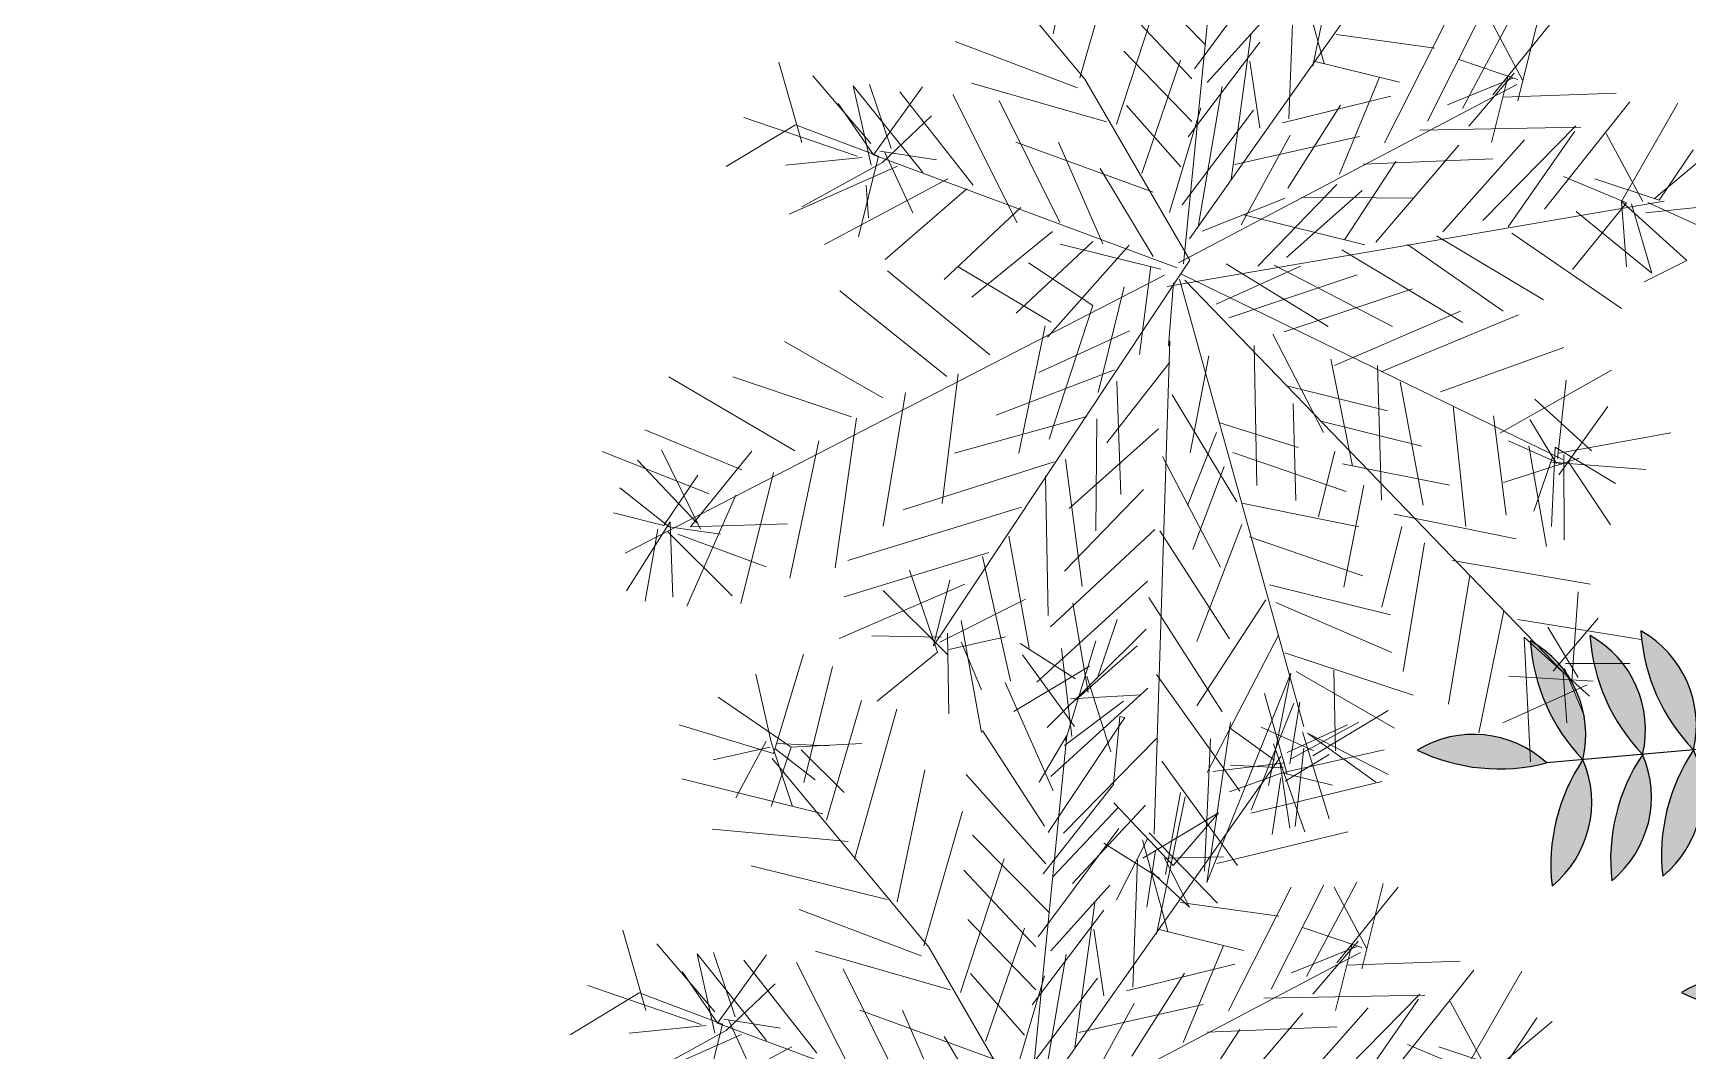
# Model space of a CAD drawing. Header units: millimetres. Extents: x -176651 to 388869, y -469666 to 486614.
# Drawn here: x 244488 to 248500, y 124446 to 126914 of the extents above; entities that cross this region are included whole.
import ezdxf

# ---------------------------------------------------------------- set-up
doc = ezdxf.new("R2010")
doc.units = ezdxf.units.MM
doc.layers.get('Defpoints').update_dxf_attribs({"color": 252})
doc.layers.add('A- FURNITURE', color=252, linetype='Continuous', lineweight=0)
doc.layers.add('ad-Road', color=8, linetype='Continuous')
doc.layers.add('ad-Road Hatch', color=8, linetype='Continuous')

# ---------------------------------------------------------------- blocks, each defined once
blk = doc.blocks.new('A$C4fb60e89')
at = {"layer": 'ad-Road Hatch', "ltscale": 5, "transparency": 33554687}
h = blk.add_hatch(dxfattribs=at)
h.set_pattern_fill('AR-HBONE', color=256, scale=15)
h.set_pattern_definition([(45, (-193247.7, -428758.8), (0, 2155.2615), [4572, -1524]), (135, (-192170.1, -427681.1), (2e-13, 2155.2615), [4572, -1524])])
h.paths.add_polyline_path([(175594.5, -250241), (169177.9, -249341.1), (167473.5, -249057.1), (167473.5, -138693.9), (101313.5, -138693.9), (101313.5, -199953.9), (101307.7, -237994.6), (101040.4, -268291), (101007.7, -280967.7), (101066.4, -293683.6), (101242.5, -311127.2), (100909.9, -319343.6), (100949.1, -333937.5), (100668.7, -366959.6), (100727.3, -390982.9), (100668.7, -404585.6), (100538.2, -420418.5), (100466.5, -428758.8), (92426.2, -427265.5), (92163.5, -427209.5), (92163.5, -321453.9), (24803.5, -321453.9), (24803.5, -412960.5), (15653.5, -411028.6), (15653.5, -321452.2), (-19535.1, -321452.2), (-34427.5, -319476.7), (-65207.4, -315394.6), (-171770.1, -301268.1), (-185853.9, -298333.1), (-193247.7, -296831.5), (-193244, -292907.6), (-191913.8, -285219.4), (-191838.8, -284678.8), (-183397.4, -286393.2), (-169722.9, -289242.8), (-53141.2, -304697.5), (-18730.1, -309262.2), (15653.3, -309262.2), (15653.5, 703.4), (24803.5, 1114.6), (24803.5, -129543.9), (92163.5, -129543.9), (92163.5, 15133.3), (101313.5, 17712.8), (101313.5, -129543.9), (167473.5, -129543.9), (167473.5, 35551.6), (175738, 37855), (175848.8, 28595.3), (175835.8, 25947.4), (175777.1, 14040.5), (175855.3, 2315.8), (175659.7, -18036.1), (175731.4, -34038.6), (175718.4, -46839.2), (175672.7, -63402.4), (175816.2, -82071.9), (175542.3, -106356), (175490.2, -124640.8), (175574.9, -145018.8), (175731.4, -168892), (175796.6, -181268.8), (175796.6, -192667.4), (175744.5, -208200.3), (175829.2, -223276.8), (175887.9, -234871.1)])
h.paths.add_polyline_path([(24803.5, -309263.9), (92163.5, -309263.9), (92163.5, -138693.9), (24803.5, -138693.9)], flags=16)
blk = doc.blocks.new('etgetg')
at = {"color": 4, "transparency": 33554546}
for p, q in [((260796.1974, 1945748.1435, 129.9135), (260795.9512, 1945748.6841, 129.9135)), ((260796.1523, 1945748.2695, 129.9135), (260796.3006, 1945748.5614, 129.9135)), ((260796.3104, 1945747.6484, 129.9135), (260796.6551, 1945748.5512, 129.9135)), ((260796.1864, 1945748.1497, 129.9135), (260796.3628, 1945748.4403, 129.9135)), ((260795.4947, 1945748.175, 129.9135), (260795.4925, 1945748.3779, 129.9135)), ((260796.341, 1945747.7033, 129.9135), (260797.1425, 1945748.3659, 129.9135)), ((260796.5017, 1945748.1468, 129.9135), (260796.3713, 1945748.378, 129.9135)), ((260795.6559, 1945748.1284, 129.9135), (260795.5633, 1945748.324, 129.9135)), ((260796.7387, 1945748.0291, 129.9135), (260796.8931, 1945748.3321, 129.9135)), ((260795.6424, 1945748.0783, 129.9135), (260795.6512, 1945748.275, 129.9135)), ((260795.7585, 1945748.028, 129.9135), (260795.6512, 1945748.275, 129.9135)), ((260796.1742, 1945748.1277, 129.9135), (260795.9177, 1945748.3138, 129.9135)), ((260796.2425, 1945748.0176, 129.9135), (260796.4298, 1945748.3021, 129.9135)), ((260796.4479, 1945748.076, 129.9135), (260796.3284, 1945748.301, 129.9135)), ((260796.7171, 1945748.3005, 129.9135), (260796.4601, 1945748.098, 129.9135)), ((260795.375, 1945748.2705, 129.9135), (260795.6156, 1945748.1076, 129.9135)), ((260795.6547, 1945748.1003, 129.9135), (260795.6047, 1945748.2433, 129.9135)), ((260795.6999, 1945748.1039, 129.9135), (260795.6903, 1945748.2677, 129.9135)), ((260796.7668, 1945748.0279, 129.9135), (260796.7659, 1945748.2589, 129.9135)), ((260795.491, 1945748.2202, 129.9135), (260795.3027, 1945748.1667, 129.9135)), ((260795.6657, 1945748.0941, 129.9135), (260795.491, 1945748.2202, 129.9135)), ((260795.6547, 1945748.1003, 129.9135), (260795.8125, 1945748.2284, 129.9135)), ((260795.7563, 1945748.2309, 129.9135), (260795.8684, 1945747.9667, 129.9135)), ((260795.9298, 1945748.2062, 129.9135), (260796.2205, 1945748.0298, 129.9135)), ((260796.7414, 1945748.2149, 129.9135), (260796.6493, 1945747.9205, 129.9135)), ((260795.6705, 1945748.077, 129.9135), (260795.8149, 1945748.155, 129.9135)), ((260795.9477, 1945747.8505, 129.9135), (260795.8785, 1945748.1916, 129.9135)), ((260796.4209, 1945747.9758, 129.9135), (260796.3062, 1945748.1837, 129.9135)), ((260796.4809, 1945748.0576, 129.9135), (260796.6607, 1945748.1735, 129.9135)), ((260795.6266, 1945748.1015, 129.9135), (260795.442, 1945748.1323, 129.9135)), ((260795.9835, 1945748.1475, 129.9135), (260796.0479, 1945747.8235, 129.9135)), ((260796.3275, 1945747.6532, 129.9135), (260796.1974, 1945748.1435, 129.9135)), ((260796.2704, 1945747.8868, 129.9135), (260796.4333, 1945748.1273, 129.9135)), ((260796.4025, 1945747.9428, 129.9135), (260796.63, 1945748.1185, 129.9135)), ((260796.4756, 1945747.8156, 129.9135), (260796.6142, 1945748.1418, 129.9135)), ((260795.4541, 1945748.0247, 129.9135), (260795.6705, 1945748.077, 129.9135)), ((260795.6657, 1945748.0941, 129.9135), (260795.5676, 1945747.9183, 129.9135)), ((260796.2933, 1945747.6435, 129.9135), (260795.6547, 1945748.1003, 129.9135)), ((260795.6718, 1945748.1051, 129.9135), (260795.7988, 1945748.0487, 129.9135)), ((260795.6828, 1945748.099, 129.9135), (260795.7095, 1945747.9401, 129.9135)), ((260796.576, 1945747.9181, 129.9135), (260796.5946, 1945748.0807, 129.9135)), ((260797.0357, 1945747.9933, 129.9135), (260796.8146, 1945748.0877, 129.9135)), ((260795.7035, 1945748.0586, 129.9135), (260795.4199, 1945748.015, 129.9135)), ((260795.6179, 1945748.0343, 129.9135), (260795.6031, 1945747.9561, 129.9135)), ((260795.9956, 1945748.0399, 129.9135), (260796.285, 1945747.8354, 129.9135)), ((260796.3657, 1945747.8769, 129.9135), (260796.278, 1945748.0554, 129.9135)), ((260796.5138, 1945748.0392, 129.9135), (260796.3704, 1945747.7302, 129.9135)), ((260796.7448, 1945748.0401, 129.9135), (260796.9317, 1945747.936, 129.9135)), ((260797.0834, 1945748.0531, 129.9135), (260796.8582, 1945747.8041, 129.9135)), ((260796.9719, 1945747.8272, 129.9135), (260797.1616, 1945748.0384, 129.9135)), ((260795.8134, 1945747.9974, 129.9135), (260795.4833, 1945747.922, 129.9135)), ((260796.1345, 1945747.7464, 129.9135), (260796.0958, 1945748.0129, 129.9135)), ((260796.3106, 1945747.7779, 129.9135), (260796.4502, 1945748.0026, 129.9135)), ((260797.0623, 1945747.8344, 129.9135), (260797.2398, 1945748.0236, 129.9135)), ((260797.2213, 1945747.8611, 129.9135), (260797.1836, 1945748.0261, 129.9135)), ((260797.1968, 1945747.8171, 129.9135), (260797.3009, 1945748.004, 129.9135)), ((260795.8513, 1945747.9619, 129.9135), (260795.6152, 1945747.8485, 129.9135)), ((260796.3448, 1945747.7877, 129.9135), (260796.5724, 1945747.9634, 129.9135)), ((260796.7322, 1945747.759, 129.9135), (260796.8877, 1945747.9605, 129.9135)), ((260797.0357, 1945747.9933, 129.9135), (260797.0357, 1945747.9933, 129.9135)), ((260797.1418, 1945747.8477, 129.9135), (260797.3339, 1945747.9856, 129.9135)), ((260796.1763, 1945747.9248, 129.9135), (260796.2445, 1945747.6851, 129.9135)), ((260796.7789, 1945747.9203, 129.9135), (260796.6027, 1945747.7592, 129.9135)), ((260796.6322, 1945747.9156, 129.9135), (260796.9023, 1945747.9091, 129.9135)), ((260797.2103, 1945747.8672, 129.9135), (260797.0845, 1945747.9517, 129.9135)), ((260795.9661, 1945747.8835, 129.9135), (260795.741, 1945747.764, 129.9135)), ((260796.4706, 1945747.7032, 129.9135), (260796.642, 1945747.8814, 129.9135)), ((260797.2054, 1945747.8843, 129.9135), (260797.066, 1945747.7891, 129.9135)), ((260797.1883, 1945747.8794, 129.9135), (260797.1087, 1945747.7365, 129.9135)), ((260796.2994, 1945747.6545, 129.9135), (260797.2042, 1945747.8562, 129.9135)), ((260796.494, 1945747.8486, 129.9135), (260796.8032, 1945747.8347, 129.9135)), ((260797.1993, 1945747.8733, 129.9135), (260797.0294, 1945747.8528, 129.9135)), ((260797.1638, 1945747.8355, 129.9135), (260797.4314, 1945747.7728, 129.9135)), ((260795.6857, 1945747.5355, 129.9135), (260795.4893, 1945747.8035, 129.9135)), ((260795.7994, 1945747.5586, 129.9135), (260795.614, 1945747.8204, 129.9135)), ((260796.0246, 1945747.8076, 129.9135), (260795.7947, 1945747.7053, 129.9135)), ((260796.9486, 1945747.8113, 129.9135), (260797.3274, 1945747.7155, 129.9135)), ((260795.9644, 1945747.5963, 129.9135), (260795.7814, 1945747.7847, 129.9135)), ((260796.1126, 1945747.7586, 129.9135), (260795.8875, 1945747.6392, 129.9135)), ((260796.2542, 1945747.6509, 129.9135), (260796.0344, 1945747.7734, 129.9135)), ((260796.7946, 1945747.7675, 129.9135), (260797.1013, 1945747.6974, 129.9135)), ((260795.5219, 1945747.526, 129.9135), (260795.3278, 1945747.7206, 129.9135)), ((260796.1956, 1945747.7267, 129.9135), (260795.9461, 1945747.5633, 129.9135)), ((260796.072, 1945747.6084, 129.9135), (260795.9488, 1945747.7491, 129.9135)), ((260796.3753, 1945747.7131, 129.9135), (260796.5904, 1945747.7372, 129.9135)), ((260796.4827, 1945747.5956, 129.9135), (260796.72, 1945747.737, 129.9135)), ((260796.4829, 1945747.7251, 129.9135), (260796.7467, 1945747.5781, 129.9135)), ((260796.6295, 1945747.7298, 129.9135), (260796.891, 1945747.6562, 129.9135)), ((260796.7027, 1945747.6026, 129.9135), (260796.8728, 1945747.7527, 129.9135)), ((260796.7748, 1945747.5769, 129.9135), (260797.0305, 1945747.7513, 129.9135)), ((260796.9373, 1945747.5583, 129.9135), (260797.1869, 1945747.7218, 129.9135)), ((260797.0388, 1945747.5594, 129.9135), (260797.3164, 1945747.7216, 129.9135)), ((260797.1903, 1945747.547, 129.9135), (260797.4582, 1945747.7434, 129.9135)), ((260795.2822, 1945747.4578, 129.9135), (260795.0345, 1945747.7112, 129.9135)), ((260796.556, 1945747.5979, 129.9135), (260796.7749, 1945747.7064, 129.9135)), ((260797.3103, 1945747.7106, 129.9135), (260797.0937, 1945747.5288, 129.9135)), ((260797.3748, 1945747.5162, 129.9135), (260797.5694, 1945747.7103, 129.9135)), ((260797.3824, 1945747.6848, 129.9135), (260797.4249, 1945747.5027, 129.9135)), ((260796.2591, 1945747.6338, 129.9135), (260794.8201, 1945747.3265, 129.9135)), ((260795.1848, 1945747.6706, 129.9135), (260795.4363, 1945747.5016, 129.9135)), ((260795.4832, 1945746.9137, 129.9135), (260796.3275, 1945747.6532, 129.9135)), ((260796.2322, 1945747.6631, 129.9135), (260796.1501, 1945747.464, 129.9135)), ((260795.1466, 1945747.447, 129.9135), (260794.9451, 1945747.6025, 129.9135)), ((260795.8846, 1945747.3238, 129.9135), (260796.072, 1945747.6084, 129.9135)), ((260796.1576, 1945747.6327, 129.9135), (260796.029, 1945747.4018, 129.9135)), ((260796.2749, 1945747.6105, 129.9135), (260796.2234, 1945747.4664, 129.9135)), ((260796.2578, 1945747.6057, 129.9135), (260797.475, 1945747.4892, 129.9135)), ((260796.292, 1945747.6154, 129.9135), (260796.2979, 1945746.4885, 129.9135)), ((260796.2982, 1945747.6264, 129.9135), (260797.0734, 1945746.9494, 129.9135)), ((260796.9541, 1945746.4253, 129.9135), (260796.303, 1945747.6093, 129.9135)), ((260796.4106, 1945747.6213, 129.9135), (260796.6096, 1945747.4096, 129.9135)), ((260797.3858, 1945747.51, 129.9135), (260797.2552, 1945747.6117, 129.9135)), ((260795.0548, 1945747.4117, 129.9135), (260794.8314, 1945747.5794, 129.9135)), ((260795.9473, 1945747.5914, 129.9135), (260795.8052, 1945747.3105, 129.9135)), ((260796.3616, 1945747.5334, 129.9135), (260796.5829, 1945747.5686, 129.9135)), ((260796.5218, 1945747.5882, 129.9135), (260796.7598, 1945747.3691, 129.9135)), ((260796.6904, 1945747.5806, 129.9135), (260796.9272, 1945747.3334, 129.9135)), ((260796.9202, 1945747.5534, 129.9135), (260797.1301, 1945747.3356, 129.9135)), ((260797.464, 1945747.4953, 129.9135), (260797.3272, 1945747.5859, 129.9135)), ((260797.453, 1945747.5014, 129.9135), (260797.6083, 1945747.5733, 129.9135)), ((260797.464, 1945747.4953, 129.9135), (260797.5754, 1945747.5917, 129.9135)), ((260795.0071, 1945747.3519, 129.9135), (260794.9083, 1945747.5366, 129.9135)), ((260795.012, 1945747.3348, 129.9135), (260794.9707, 1945747.545, 129.9135)), ((260795.5781, 1945747.5234, 129.9135), (260795.4408, 1945747.2254, 129.9135)), ((260795.5936, 1945747.2411, 129.9135), (260795.7138, 1945747.5343, 129.9135)), ((260796.1416, 1945747.5264, 129.9135), (260795.9032, 1945747.4864, 129.9135)), ((260796.8469, 1945747.5511, 129.9135), (260797.0287, 1945747.3345, 129.9135)), ((260797.2624, 1945747.5212, 129.9135), (260797.4002, 1945747.3291, 129.9135)), ((260797.3748, 1945747.5162, 129.9135), (260797.3453, 1945747.3598, 129.9135)), ((260797.3748, 1945747.5162, 129.9135), (260797.4907, 1945747.3363, 129.9135)), ((260794.9399, 1945747.3605, 129.9135), (260794.8496, 1945747.4829, 129.9135)), ((260794.99, 1945747.347, 129.9135), (260795.1821, 1945747.4849, 129.9135)), ((260795.3026, 1945747.1584, 129.9135), (260795.4473, 1945747.4955, 129.9135)), ((260796.2295, 1945747.4774, 129.9135), (260795.8797, 1945746.3326, 129.9135)), ((260796.2234, 1945747.4664, 129.9135), (260796.2295, 1945747.4774, 129.9135)), ((260796.3823, 1945747.493, 129.9135), (260796.7099, 1945747.5122, 129.9135)), ((260797.0986, 1945747.5117, 129.9135), (260797.3073, 1945747.2657, 129.9135)), ((260797.217, 1945747.388, 129.9135), (260797.3858, 1945747.51, 129.9135)), ((260797.3968, 1945747.5039, 129.9135), (260797.4002, 1945747.3291, 129.9135)), ((260797.4237, 1945747.4746, 129.9135), (260797.6082, 1945747.4438, 129.9135)), ((260797.4359, 1945747.4965, 129.9135), (260797.5934, 1945747.3655, 129.9135)), ((260794.9289, 1945747.3666, 129.9135), (260795.0403, 1945747.4631, 129.9135)), ((260795.3446, 1945747.4663, 129.9135), (260795.1902, 1945747.1634, 129.9135)), ((260796.0816, 1945747.4446, 129.9135), (260795.776, 1945747.4132, 129.9135)), ((260796.5032, 1945747.4257, 129.9135), (260796.8308, 1945747.4448, 129.9135)), ((260794.9289, 1945747.3666, 129.9135), (260794.819, 1945747.4279, 129.9135)), ((260795.2186, 1945747.4213, 129.9135), (260795.0594, 1945747.1355, 129.9135)), ((260796.0803, 1945747.4164, 129.9135), (260796.0176, 1945747.1489, 129.9135)), ((260796.216, 1945747.4273, 129.9135), (260796.0178, 1945747.2784, 129.9135)), ((260796.3113, 1945747.4174, 129.9135), (260796.2059, 1945747.2024, 129.9135)), ((260796.4238, 1945747.4123, 129.9135), (260796.3414, 1945747.0836, 129.9135)), ((260796.4751, 1945747.4269, 129.9135), (260796.531, 1945747.1653, 129.9135)), ((260794.946, 1945747.3715, 129.9135), (260794.7992, 1945747.2373, 129.9135)), ((260794.9118, 1945747.3618, 129.9135), (260794.837, 1945747.2018, 129.9135)), ((260794.946, 1945747.3715, 129.9135), (260794.9042, 1945747.1931, 129.9135)), ((260795.1159, 1945747.3921, 129.9135), (260794.9311, 1945747.1637, 129.9135)), ((260795.0559, 1945747.3102, 129.9135), (260794.9399, 1945747.3605, 129.9135)), ((260795.9873, 1945747.353, 129.9135), (260795.6549, 1945747.351, 129.9135)), ((260796.9285, 1945747.3615, 129.9135), (260796.5996, 1945747.3143, 129.9135)), ((260794.9338, 1945747.3495, 129.9135), (260795.0435, 1945747.1587, 129.9135)), ((260794.9557, 1945747.3373, 129.9135), (260795.1414, 1945747.205, 129.9135)), ((260794.99, 1945747.347, 129.9135), (260795.2185, 1945747.2917, 129.9135)), ((260796.0093, 1945747.3408, 129.9135), (260795.9357, 1945747.0793, 129.9135)), ((260796.2012, 1945747.3491, 129.9135), (260796.284, 1945747.0581, 129.9135)), ((260796.5948, 1945747.3314, 129.9135), (260796.5773, 1945747.0674, 129.9135)), ((260796.7047, 1945747.2702, 129.9135), (260797.0617, 1945747.3161, 129.9135)), ((260797.4907, 1945747.3363, 129.9135), (260797.377, 1945747.3133, 129.9135)), ((260796.1474, 1945747.2782, 129.9135), (260795.8881, 1945747.149, 129.9135)), ((260796.475, 1945747.2974, 129.9135), (260796.6948, 1945747.1748, 129.9135)), ((260796.6998, 1945747.2873, 129.9135), (260796.6236, 1945746.9696, 129.9135)), ((260795.4983, 1945747.251, 129.9135), (260795.8821, 1945747.2676, 129.9135)), ((260795.7704, 1945746.9121, 129.9135), (260795.8528, 1945747.2407, 129.9135)), ((260795.9102, 1945747.2663, 129.9135), (260795.8683, 1945746.9584, 129.9135)), ((260796.1667, 1945747.0802, 129.9135), (260796.2805, 1945747.2328, 129.9135)), ((260796.2928, 1945747.2548, 129.9135), (260796.4625, 1945747.1458, 129.9135)), ((260796.4233, 1945747.0236, 129.9135), (260796.4786, 1945747.2521, 129.9135)), ((260796.7425, 1945747.2347, 129.9135), (260796.7177, 1945746.9316, 129.9135)), ((260796.1387, 1945747.211, 129.9135), (260796.2043, 1945746.9152, 129.9135)), ((260796.5323, 1945747.1934, 129.9135), (260796.7521, 1945747.0709, 129.9135)), ((260796.8305, 1945747.1857, 129.9135), (260797.1471, 1945747.2109, 129.9135)), ((260795.7769, 1945747.1822, 129.9135), (260795.3369, 1945747.1681, 129.9135)), ((260796.3061, 1945747.1754, 129.9135), (260796.5467, 1945747.0125, 129.9135)), ((260795.7291, 1945747.1224, 129.9135), (260795.7056, 1945746.8474, 129.9135)), ((260796.0739, 1945747.1463, 129.9135), (260795.8366, 1945747.0049, 129.9135)), ((260796.2768, 1945747.1485, 129.9135), (260796.1506, 1945746.9739, 129.9135)), ((260796.466, 1945746.971, 129.9135), (260796.5456, 1945747.1139, 129.9135)), ((260796.8512, 1945747.1453, 129.9135), (260796.8044, 1945746.8545, 129.9135)), ((260796.9427, 1945747.0511, 129.9135), (260797.2447, 1945747.1277, 129.9135)), ((260797.0624, 1945746.9556, 129.9135), (260797.1323, 1945747.1327, 129.9135)), ((260795.6717, 1945747.0968, 129.9135), (260795.305, 1945747.085, 129.9135)), ((260795.51, 1945746.8843, 129.9135), (260795.4003, 1945747.0751, 129.9135)), ((260795.4881, 1945746.8966, 129.9135), (260795.4749, 1945747.1056, 129.9135)), ((260795.6546, 1945747.0919, 129.9135), (260795.6407, 1945746.7827, 129.9135)), ((260796.5553, 1945747.0797, 129.9135), (260796.7923, 1945746.962, 129.9135)), ((260796.9391, 1945747.0963, 129.9135), (260796.9058, 1945746.8556, 129.9135)), ((260797.1467, 1945746.9518, 129.9135), (260797.0467, 1945747.1084, 129.9135)), ((260795.5958, 1945747.0382, 129.9135), (260795.267, 1945746.991, 129.9135)), ((260795.4832, 1945746.9137, 129.9135), (260795.5628, 1945747.0566, 129.9135)), ((260796.0749, 1945747.0449, 129.9135), (260795.7692, 1945746.884, 129.9135)), ((260796.1797, 1945746.7416, 129.9135), (260796.0859, 1945747.0388, 129.9135)), ((260796.295, 1945747.0519, 129.9135), (260796.5539, 1945746.922, 129.9135)), ((260797.0563, 1945746.9446, 129.9135), (260797.0222, 1945747.0644, 129.9135)), ((260797.055, 1945746.9165, 129.9135), (260797.2129, 1945747.0446, 129.9135)), ((260796.1014, 1945746.7564, 129.9135), (260796.2814, 1945747.0018, 129.9135)), ((260796.4804, 1945746.7901, 129.9135), (260796.5919, 1945747.0161, 129.9135)), ((260796.9586, 1945747.0278, 129.9135), (260797.0673, 1945746.9385, 129.9135)), ((260797.0026, 1945747.0033, 129.9135), (260796.9802, 1945746.7565, 129.9135)), ((260795.5064, 1945746.9295, 129.9135), (260795.3452, 1945746.9762, 129.9135)), ((260795.5003, 1945746.9185, 129.9135), (260795.7277, 1945746.9647, 129.9135)), ((260795.5403, 1945746.6801, 129.9135), (260795.5639, 1945746.9551, 129.9135)), ((260796.2912, 1945746.9676, 129.9135), (260796.5317, 1945746.8047, 129.9135)), ((260797.0514, 1945746.9617, 129.9135), (260796.973, 1945746.8469, 129.9135)), ((260797.0637, 1945746.9837, 129.9135), (260797.0048, 1945746.8004, 129.9135)), ((260797.0795, 1945746.9604, 129.9135), (260797.0255, 1945746.7601, 129.9135)), ((260797.1821, 1945746.8601, 129.9135), (260797.0637, 1945746.9837, 129.9135)), ((260797.0685, 1945746.9666, 129.9135), (260797.3435, 1945746.943, 129.9135)), ((260795.5236, 1945746.9344, 129.9135), (260795.4756, 1945746.745, 129.9135)), ((260796.0247, 1945746.9288, 129.9135), (260795.7018, 1945746.763, 129.9135)), ((260796.6444, 1945746.9292, 129.9135), (260796.9143, 1945746.7932, 129.9135)), ((260797.1125, 1945746.9421, 129.9135), (260796.9206, 1945746.9338, 129.9135)), ((260797.0453, 1945746.9507, 129.9135), (260797.2615, 1945746.8734, 129.9135)), ((260797.0844, 1945746.9433, 129.9135), (260797.144, 1945746.766, 129.9135)), ((260795.4881, 1945746.8966, 129.9135), (260795.3156, 1945746.8198, 129.9135)), ((260795.5162, 1945746.8953, 129.9135), (260795.6567, 1945746.889, 129.9135)), ((260795.5504, 1945746.905, 129.9135), (260795.5674, 1945746.7803, 129.9135)), ((260796.0173, 1945746.8897, 129.9135), (260796.1159, 1945746.5755, 129.9135)), ((260796.6541, 1945746.895, 129.9135), (260796.5561, 1945746.7191, 129.9135)), ((260796.3081, 1945746.8429, 129.9135), (260796.5719, 1945746.6959, 129.9135)), ((260796.5656, 1945746.5553, 129.9135), (260796.6968, 1945746.8424, 129.9135)), ((260795.6967, 1945746.6506, 129.9135), (260795.9915, 1945746.8177, 129.9135)), ((260796.2897, 1945746.8099, 129.9135), (260796.0609, 1945746.6061, 129.9135)), ((260796.3117, 1945746.7977, 129.9135), (260796.551, 1945746.6067, 129.9135)), ((260796.7505, 1945746.7837, 129.9135), (260797.0595, 1945746.6402, 129.9135)), ((260796.0424, 1945746.4436, 129.9135), (260796.297, 1945746.7195, 129.9135)), ((260796.7822, 1945746.7372, 129.9135), (260796.6511, 1945746.4501, 129.9135)), ((260795.9571, 1945746.6784, 129.9135), (260795.6746, 1945746.5333, 129.9135)), ((260795.9865, 1945746.7052, 129.9135), (260796.1071, 1945746.3787, 129.9135)), ((260796.3006, 1945746.6742, 129.9135), (260796.5741, 1945746.493, 129.9135)), ((260796.8395, 1945746.6332, 129.9135), (260796.7035, 1945746.3633, 129.9135)), ((260796.9541, 1945746.4253, 129.9135), (260797.0253, 1945746.6305, 129.9135)), ((260796.5092, 1945746.4283, 129.9135), (260796.3152, 1945746.6229, 129.9135)), ((260796.3564, 1945746.4126, 129.9135), (260796.4044, 1945746.602, 129.9135)), ((260796.8664, 1945746.6038, 129.9135), (260797.1424, 1945746.4788, 129.9135)), ((260795.6683, 1945746.3927, 129.9135), (260795.946, 1945746.5549, 129.9135)), ((260796.2894, 1945746.5508, 129.9135), (260796.1217, 1945746.3274, 129.9135)), ((260796.87, 1945746.5586, 129.9135), (260796.806, 1945746.2629, 129.9135)), ((260796.87, 1945746.5586, 129.9135), (260796.9859, 1945746.3788, 129.9135)), ((260796.9163, 1945746.4608, 129.9135), (260797.0558, 1945746.5559, 129.9135)), ((260796.9713, 1945746.4301, 129.9135), (260796.9323, 1945746.5671, 129.9135)), ((260796.3063, 1945746.4261, 129.9135), (260796.1977, 1945746.5155, 129.9135)), ((260796.0543, 1945746.2065, 129.9135), (260795.9434, 1945746.4987, 129.9135)), ((260796.2917, 1945746.4775, 129.9135), (260796.2988, 1945746.2575, 129.9135)), ((260796.3002, 1945746.4151, 129.9135), (260796.5056, 1945746.4735, 129.9135)), ((260796.3027, 1945746.4714, 129.9135), (260796.4651, 1945746.3232, 129.9135)), ((260796.3027, 1945746.4714, 129.9135), (260796.4309, 1945746.3135, 129.9135)), ((260797.0042, 1945746.4118, 129.9135), (260796.81, 1945746.4768, 129.9135)), ((260796.9505, 1945746.4705, 129.9135), (260797.1008, 1945746.43, 129.9135)), ((260795.904, 1945746.247, 129.9135), (260795.8052, 1945746.4317, 129.9135)), ((260796.2844, 1945746.4384, 129.9135), (260796.2145, 1945746.2612, 129.9135)), ((260796.9383, 1945746.4485, 129.9135), (260796.9161, 1945746.3312, 129.9135)), ((260796.9444, 1945746.4595, 129.9135), (260796.9614, 1945746.3348, 129.9135)), ((260795.8773, 1945746.4059, 129.9135), (260795.6571, 1945746.2693, 129.9135)), ((260795.8807, 1945746.2311, 129.9135), (260795.9678, 1945746.4131, 129.9135)), ((260796.3393, 1945746.4077, 129.9135), (260796.2195, 1945746.3737, 129.9135)), ((260796.9871, 1945746.4069, 129.9135), (260796.7658, 1945746.3717, 129.9135)), ((260795.8625, 1945746.3277, 129.9135), (260795.7499, 1945746.2032, 129.9135)), ((260795.7562, 1945746.3437, 129.9135), (260795.8636, 1945746.2263, 129.9135)), ((260795.838, 1945746.2837, 129.9135), (260796.0435, 1945746.3421, 129.9135)), ((260795.8687, 1945746.3387, 129.9135), (260795.9833, 1945746.1308, 129.9135)), ((260796.0435, 1945746.3421, 129.9135), (260795.904, 1945746.247, 129.9135)), ((260795.8723, 1945746.2935, 129.9135), (260795.8159, 1945746.1664, 129.9135)), ((260795.8881, 1945746.2702, 129.9135), (260796.0274, 1945746.2358, 129.9135)), ((260795.9161, 1945746.1394, 129.9135), (260795.8881, 1945746.2702, 129.9135)), ((260795.8478, 1945746.2495, 129.9135), (260795.9161, 1945746.1394, 129.9135))]:
    blk.add_line(p, q, dxfattribs=at)
blk = doc.blocks.new('WEFR')
at = {"layer": 'Defpoints', "linetype": 'Continuous', "true_color": 0xd19cc7, "transparency": 33554559}
for points in [[(260794.4537, 1945779.9748, 0.177771), (260794.5013, 1945779.6631, 0.334535)], [(260794.5968, 1945779.9492, 0.177771), (260794.6443, 1945779.6375, 0.334535)], [(260794.7187, 1945779.9274, 0.177771), (260794.7663, 1945779.6157, 0.334535)], [(260794.1197, 1945779.7907, 0.177771), (260794.4143, 1945779.6786, 0.334535)], [(260794.5013, 1945779.6631, 0.177771), (260794.3487, 1945779.3871, 0.334535)], [(260794.6443, 1945779.6375, 0.177771), (260794.4918, 1945779.3616, 0.334535)], [(260794.7663, 1945779.6157, 0.177771), (260794.6137, 1945779.3398, 0.334535)], [(260794.5835, 1945779.0554, 0.177771), (260794.8782, 1945778.9432, 0.334535)]]:
    blk.add_hatch(color=9, dxfattribs=at).paths.add_polyline_path(points)
at = {"layer": 'Defpoints', "color": 9, "linetype": 'Continuous', "true_color": 0xd19cc7, "transparency": 33554559}
blk.add_line((260795.2133, 1945779.5359, 129.9135), (260794.4143, 1945779.6786, 129.9135), dxfattribs=at)
blk.add_line((260795.2133, 1945779.5359, 129.9135), (260794.4143, 1945779.6786, 129.9135), dxfattribs=at)
for centre, radius, start, end in [((260794.9019, 1945779.8837, 129.9135), 0.4574, 168.52, 208.8409), ((260794.2706, 1945779.7873, 129.9135), 0.262, 331.6867, 45.6742), ((260795.045, 1945779.8582, 129.9135), 0.4574, 168.52, 208.8409), ((260794.4137, 1945779.7618, 129.9135), 0.262, 331.6867, 45.6742), ((260795.1669, 1945779.8364, 129.9135), 0.4574, 168.52, 208.8409), ((260794.5356, 1945779.74, 129.9135), 0.262, 331.6867, 45.6742), ((260794.1926, 1945779.5391, 129.9135), 0.262, 32.1717, 106.1592), ((260794.4197, 1945780.136, 129.9135), 0.4574, 229.005, 269.3259), ((260794.2419, 1945779.6263, 129.9135), 0.262, 294.0722, 8.0597), ((260794.8008, 1945779.3174, 129.9135), 0.4574, 130.9055, 171.2264), ((260794.3849, 1945779.6008, 129.9135), 0.262, 294.0722, 8.0597), ((260794.9439, 1945779.2918, 129.9135), 0.4574, 130.9055, 171.2264), ((260794.5069, 1945779.579, 129.9135), 0.262, 294.0722, 8.0597), ((260795.0658, 1945779.27, 129.9135), 0.4574, 130.9055, 171.2264), ((260794.6565, 1945778.8037, 129.9135), 0.262, 32.1717, 106.1592), ((260794.8836, 1945779.4006, 129.9135), 0.4574, 229.005, 269.3259)]:
    blk.add_arc(centre, radius, start, end, dxfattribs=at)
blk = doc.blocks.new('ERGW')
at = {"color": 6, "transparency": 33554546}
for p, q in [((260795.9574, 1945662.08, 129.9135), (260796.0909, 1945662.2937, 129.9135)), ((260795.9586, 1945662.1081, 129.9135), (260795.9662, 1945662.2768, 129.9135)), ((260795.8635, 1945662.2476, 129.9135), (260796.0026, 1945662.0836, 129.9135)), ((260796.0098, 1945661.9931, 129.9135), (260796.1507, 1945662.246, 129.9135)), ((260796.7322, 1945662.0227, 129.9135), (260796.7533, 1945662.2415, 129.9135)), ((260795.9574, 1945662.08, 129.9135), (260795.7546, 1945662.2074, 129.9135)), ((260796.7115, 1945662.0631, 129.9135), (260796.6041, 1945662.1806, 129.9135)), ((260796.039, 1945661.8904, 129.9135), (260796.197, 1945662.1481, 129.9135)), ((260796.6783, 1945661.9519, 129.9135), (260796.6028, 1945662.1525, 129.9135)), ((260796.6489, 1945661.9251, 129.9135), (260796.7825, 1945662.1388, 129.9135)), ((260796.6661, 1945661.9299, 129.9135), (260796.6981, 1945662.1426, 129.9135)), ((260796.7616, 1945662.0496, 129.9135), (260796.8461, 1945662.1754, 129.9135)), ((260795.9525, 1945662.0971, 129.9135), (260795.8119, 1945662.1034, 129.9135)), ((260795.9476, 1945662.1142, 129.9135), (260795.8411, 1945662.0007, 129.9135)), ((260795.9586, 1945662.1081, 129.9135), (260795.9682, 1945661.9443, 129.9135)), ((260795.9696, 1945662.102, 129.9135), (260796.0918, 1945662.0627, 129.9135)), ((260796.0792, 1945661.7816, 129.9135), (260796.2739, 1945662.1052, 129.9135)), ((260796.5441, 1945662.0988, 129.9135), (260796.5877, 1945661.8151, 129.9135)), ((260796.6979, 1945662.013, 129.9135), (260796.8765, 1945662.1008, 129.9135)), ((260796.0341, 1945661.9076, 129.9135), (260795.7263, 1945662.0791, 129.9135)), ((260796.0026, 1945662.0836, 129.9135), (260795.9181, 1945661.9578, 129.9135)), ((260796.1974, 1945661.5284, 129.9135), (260795.9512, 1945662.069, 129.9135)), ((260795.9635, 1945662.091, 129.9135), (260796.0379, 1945661.9919, 129.9135)), ((260796.0026, 1945662.0836, 129.9135), (260796.17, 1945662.0479, 129.9135)), ((260796.0246, 1945662.0713, 129.9135), (260796.0977, 1945661.9441, 129.9135)), ((260796.7518, 1945662.0838, 129.9135), (260796.5464, 1945662.0254, 129.9135)), ((260796.7396, 1945662.0618, 129.9135), (260796.7479, 1945661.8699, 129.9135)), ((260796.687, 1945662.0191, 129.9135), (260796.8544, 1945661.9835, 129.9135)), ((260796.5448, 1945661.7382, 129.9135), (260796.4608, 1945662.0011, 129.9135)), ((260796.6428, 1945661.9141, 129.9135), (260796.8091, 1945661.9799, 129.9135)), ((260796.0756, 1945661.8268, 129.9135), (260795.7653, 1945661.9421, 129.9135)), ((260796.1523, 1945661.6544, 129.9135), (260796.3006, 1945661.9463, 129.9135)), ((260796.5497, 1945661.7211, 129.9135), (260796.8017, 1945661.9408, 129.9135)), ((260796.7908, 1945661.9469, 129.9135), (260796.7331, 1945661.7917, 129.9135)), ((260796.8017, 1945661.9408, 129.9135), (260796.7908, 1945661.9469, 129.9135)), ((260797.2185, 1945661.939, 129.9135), (260796.8892, 1945661.5031, 129.9135)), ((260797.0948, 1945661.691, 129.9135), (260797.2185, 1945661.939, 129.9135)), ((260796.3104, 1945661.0333, 129.9135), (260796.6551, 1945661.9361, 129.9135)), ((260796.5239, 1945661.649, 129.9135), (260796.3947, 1945661.9083, 129.9135)), ((260796.6551, 1945661.9361, 129.9135), (260796.5608, 1945661.8445, 129.9135)), ((260797.1439, 1945661.9085, 129.9135), (260797.1461, 1945661.7056, 129.9135)), ((260796.8892, 1945661.5031, 129.9135), (260797.0461, 1945661.8622, 129.9135)), ((260797.1584, 1945661.7276, 129.9135), (260797.2209, 1945661.8656, 129.9135)), ((260795.8336, 1945661.832, 129.9135), (260796.1304, 1945661.6666, 129.9135)), ((260796.1864, 1945661.5346, 129.9135), (260796.3628, 1945661.8252, 129.9135)), ((260796.9886, 1945661.8366, 129.9135), (260796.8904, 1945661.5312, 129.9135)), ((260797.1254, 1945661.746, 129.9135), (260797.04, 1945661.8512, 129.9135)), ((260796.7331, 1945661.7917, 129.9135), (260796.5117, 1945661.627, 129.9135)), ((260797.1328, 1945661.7851, 129.9135), (260797.1508, 1945661.559, 129.9135)), ((260797.1596, 1945661.7557, 129.9135), (260797.3185, 1945661.7824, 129.9135)), ((260797.1645, 1945661.7386, 129.9135), (260797.3467, 1945661.7811, 129.9135)), ((260795.4947, 1945661.5599, 129.9135), (260795.4925, 1945661.7628, 129.9135)), ((260796.341, 1945661.0882, 129.9135), (260797.1425, 1945661.7509, 129.9135)), ((260796.5017, 1945661.5317, 129.9135), (260796.3713, 1945661.7629, 129.9135)), ((260797.1474, 1945661.7337, 129.9135), (260796.9738, 1945661.7584, 129.9135)), ((260797.1412, 1945661.7227, 129.9135), (260797.0191, 1945661.762, 129.9135)), ((260797.1364, 1945661.7399, 129.9135), (260797.1178, 1945661.5773, 129.9135)), ((260795.6559, 1945661.5133, 129.9135), (260795.5633, 1945661.709, 129.9135)), ((260796.1742, 1945661.5126, 129.9135), (260795.9177, 1945661.6987, 129.9135)), ((260796.5336, 1945661.6148, 129.9135), (260796.7306, 1945661.7355, 129.9135)), ((260796.7387, 1945661.414, 129.9135), (260796.8931, 1945661.717, 129.9135)), ((260797.1351, 1945661.7118, 129.9135), (260796.9994, 1945661.7009, 129.9135)), ((260797.129, 1945661.7008, 129.9135), (260797.0726, 1945661.5737, 129.9135)), ((260797.1351, 1945661.7118, 129.9135), (260797.3881, 1945661.7004, 129.9135)), ((260797.1351, 1945661.7118, 129.9135), (260797.245, 1945661.6505, 129.9135)), ((260795.6424, 1945661.4632, 129.9135), (260795.6512, 1945661.6599, 129.9135)), ((260795.7585, 1945661.4129, 129.9135), (260795.6512, 1945661.6599, 129.9135)), ((260796.2425, 1945661.4025, 129.9135), (260796.4298, 1945661.687, 129.9135)), ((260796.4479, 1945661.4609, 129.9135), (260796.3284, 1945661.6859, 129.9135)), ((260796.7171, 1945661.6854, 129.9135), (260796.4601, 1945661.4829, 129.9135)), ((260795.375, 1945661.6554, 129.9135), (260795.6156, 1945661.4925, 129.9135)), ((260795.6547, 1945661.4852, 129.9135), (260795.6047, 1945661.6282, 129.9135)), ((260795.6999, 1945661.4888, 129.9135), (260795.6903, 1945661.6526, 129.9135)), ((260796.7668, 1945661.4128, 129.9135), (260796.7659, 1945661.6438, 129.9135)), ((260797.3623, 1945661.6283, 129.9135), (260797.036, 1945661.6373, 129.9135)), ((260795.491, 1945661.6052, 129.9135), (260795.3027, 1945661.5516, 129.9135)), ((260795.6657, 1945661.479, 129.9135), (260795.491, 1945661.6052, 129.9135)), ((260795.6547, 1945661.4852, 129.9135), (260795.8125, 1945661.6133, 129.9135)), ((260795.7563, 1945661.6158, 129.9135), (260795.8684, 1945661.3516, 129.9135)), ((260795.9298, 1945661.5911, 129.9135), (260796.2205, 1945661.4147, 129.9135)), ((260796.7414, 1945661.5998, 129.9135), (260796.6493, 1945661.3054, 129.9135)), ((260795.6705, 1945661.4619, 129.9135), (260795.8149, 1945661.5399, 129.9135)), ((260795.9477, 1945661.2354, 129.9135), (260795.8785, 1945661.5765, 129.9135)), ((260796.4209, 1945661.3607, 129.9135), (260796.3062, 1945661.5686, 129.9135)), ((260796.4809, 1945661.4425, 129.9135), (260796.6607, 1945661.5584, 129.9135)), ((260796.9247, 1945661.5409, 129.9135), (260797.251, 1945661.5319, 129.9135)), ((260795.6266, 1945661.4864, 129.9135), (260795.442, 1945661.5172, 129.9135)), ((260795.9835, 1945661.5324, 129.9135), (260796.0479, 1945661.2084, 129.9135)), ((260796.3275, 1945661.0381, 129.9135), (260796.1974, 1945661.5284, 129.9135)), ((260796.2704, 1945661.2717, 129.9135), (260796.4333, 1945661.5122, 129.9135)), ((260796.4025, 1945661.3277, 129.9135), (260796.63, 1945661.5034, 129.9135)), ((260796.4756, 1945661.2005, 129.9135), (260796.6142, 1945661.5267, 129.9135)), ((260795.4541, 1945661.4096, 129.9135), (260795.6705, 1945661.4619, 129.9135)), ((260795.6657, 1945661.479, 129.9135), (260795.5676, 1945661.3032, 129.9135)), ((260796.2933, 1945661.0284, 129.9135), (260795.6547, 1945661.4852, 129.9135)), ((260795.6718, 1945661.49, 129.9135), (260795.7988, 1945661.4336, 129.9135)), ((260795.6828, 1945661.4839, 129.9135), (260795.7095, 1945661.325, 129.9135)), ((260796.576, 1945661.303, 129.9135), (260796.5946, 1945661.4656, 129.9135)), ((260797.0357, 1945661.3782, 129.9135), (260796.8146, 1945661.4726, 129.9135)), ((260795.7035, 1945661.4435, 129.9135), (260795.4199, 1945661.3999, 129.9135)), ((260795.9956, 1945661.4248, 129.9135), (260796.285, 1945661.2203, 129.9135)), ((260796.3657, 1945661.2618, 129.9135), (260796.278, 1945661.4403, 129.9135)), ((260796.5138, 1945661.4241, 129.9135), (260796.3704, 1945661.1151, 129.9135)), ((260796.7448, 1945661.425, 129.9135), (260796.9317, 1945661.3209, 129.9135)), ((260797.0834, 1945661.438, 129.9135), (260796.8582, 1945661.189, 129.9135)), ((260796.9719, 1945661.2121, 129.9135), (260797.1616, 1945661.4233, 129.9135)), ((260795.8134, 1945661.3823, 129.9135), (260795.4833, 1945661.3069, 129.9135)), ((260796.1345, 1945661.1313, 129.9135), (260796.0958, 1945661.3978, 129.9135)), ((260796.3106, 1945661.1628, 129.9135), (260796.4502, 1945661.3875, 129.9135)), ((260797.0357, 1945661.3782, 129.9135), (260797.0357, 1945661.3782, 129.9135)), ((260797.0623, 1945661.2193, 129.9135), (260797.2398, 1945661.4085, 129.9135)), ((260797.2213, 1945661.246, 129.9135), (260797.1836, 1945661.411, 129.9135)), ((260797.1968, 1945661.202, 129.9135), (260797.3009, 1945661.3889, 129.9135)), ((260796.3448, 1945661.1726, 129.9135), (260796.5724, 1945661.3483, 129.9135)), ((260796.7322, 1945661.1439, 129.9135), (260796.8877, 1945661.3454, 129.9135)), ((260797.2103, 1945661.2521, 129.9135), (260797.0845, 1945661.3366, 129.9135)), ((260797.1418, 1945661.2326, 129.9135), (260797.3339, 1945661.3705, 129.9135)), ((260796.1763, 1945661.3097, 129.9135), (260796.2445, 1945661.07, 129.9135)), ((260796.7789, 1945661.3052, 129.9135), (260796.6027, 1945661.1441, 129.9135)), ((260796.6322, 1945661.3005, 129.9135), (260796.9023, 1945661.2941, 129.9135)), ((260796.4706, 1945661.0881, 129.9135), (260796.642, 1945661.2663, 129.9135)), ((260797.1993, 1945661.2582, 129.9135), (260797.0294, 1945661.2377, 129.9135)), ((260797.2054, 1945661.2692, 129.9135), (260797.066, 1945661.1741, 129.9135)), ((260797.1883, 1945661.2643, 129.9135), (260797.1087, 1945661.1214, 129.9135)), ((260796.2994, 1945661.0394, 129.9135), (260797.2042, 1945661.2411, 129.9135)), ((260796.494, 1945661.2335, 129.9135), (260796.8032, 1945661.2196, 129.9135)), ((260797.1638, 1945661.2204, 129.9135), (260797.4314, 1945661.1577, 129.9135)), ((260796.9486, 1945661.1962, 129.9135), (260797.3274, 1945661.1004, 129.9135)), ((260796.7027, 1945660.9875, 129.9135), (260796.8728, 1945661.1376, 129.9135)), ((260796.7748, 1945660.9618, 129.9135), (260797.0305, 1945661.1362, 129.9135)), ((260796.7946, 1945661.1524, 129.9135), (260797.1013, 1945661.0823, 129.9135)), ((260796.9373, 1945660.9432, 129.9135), (260797.1869, 1945661.1067, 129.9135)), ((260797.0388, 1945660.9443, 129.9135), (260797.3164, 1945661.1065, 129.9135)), ((260797.3103, 1945661.0955, 129.9135), (260797.0937, 1945660.9137, 129.9135)), ((260797.1903, 1945660.9319, 129.9135), (260797.4582, 1945661.1283, 129.9135)), ((260797.3748, 1945660.9011, 129.9135), (260797.5694, 1945661.0952, 129.9135)), ((260797.3824, 1945661.0697, 129.9135), (260797.4249, 1945660.8876, 129.9135)), ((260797.3858, 1945660.895, 129.9135), (260797.2552, 1945660.9966, 129.9135)), ((260797.464, 1945660.8802, 129.9135), (260797.5754, 1945660.9766, 129.9135)), ((260797.464, 1945660.8802, 129.9135), (260797.3272, 1945660.9708, 129.9135)), ((260797.453, 1945660.8863, 129.9135), (260797.6083, 1945660.9582, 129.9135))]:
    blk.add_line(p, q, dxfattribs=at)
blk = doc.blocks.new('zw$1761')
at = {"color": 6, "xscale": 39.3712485404797, "yscale": 39.3712485404797, "zscale": 39.3712485404797, "rotation": 15.20137085992779}
for name, p in [('etgetg', (10181481.7, -76618231.96, -5786.26)), ('WEFR', (10181919.08, -76619476.96, -5744.21)), ('ERGW', (10180572.62, -76615024, -5788.85))]:
    blk.add_blockref(name, p, dxfattribs=at)

msp = doc.modelspace()

# ---------------------------------------------------------------- block references
at = {"layer": 'ad-Road', "ltscale": 5}
msp.add_blockref('A$C4fb60e89', (191838.8, 428758.8), dxfattribs=at)

# ---------------------------------------------------------------- next in the draw order: block references
at = {"layer": 'A- FURNITURE', "color": 6, "xscale": 25.39807961885639, "yscale": 25.39807961885639, "zscale": 25.39807961885639}
msp.add_blockref('zw$1761', (173126.7, 121263.1), dxfattribs=at)

doc.saveas('drawing.dxf')
